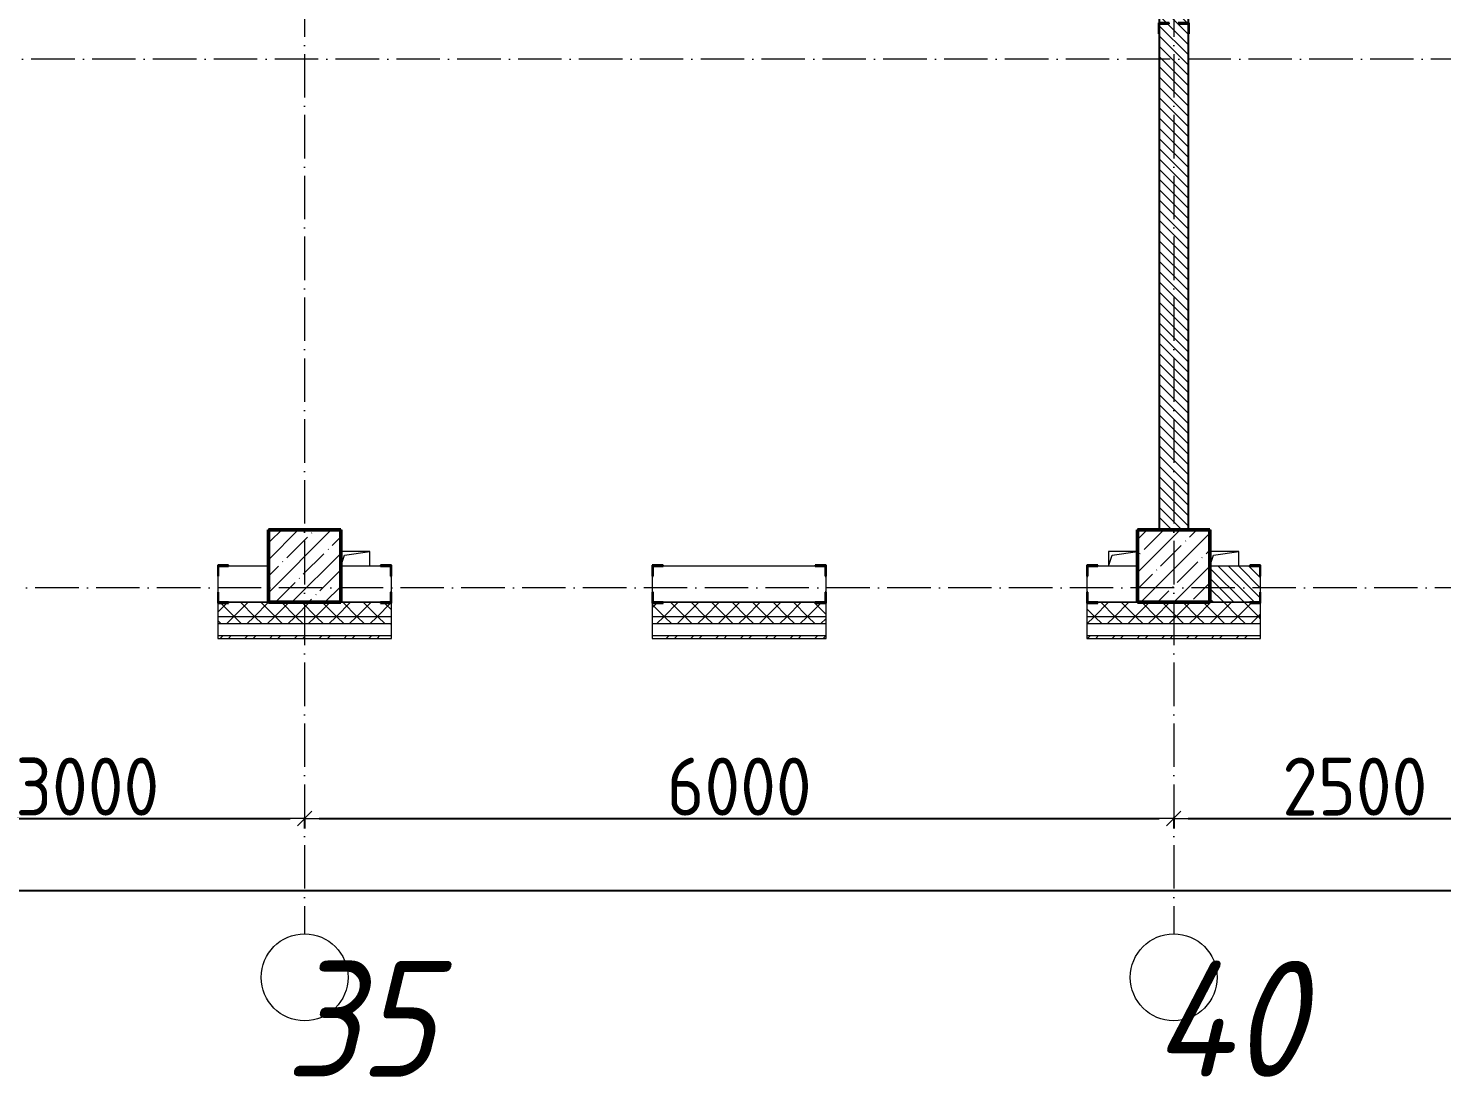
# Model space of a CAD drawing. Header units: millimetres. Extents: x -356862 to 418287, y 0 to 839748.
# Drawn here: x 189022 to 198779, y 510921 to 518159 of the extents above; entities that cross this region are included whole.
import ezdxf

# ---------------------------------------------------------------- set-up
doc = ezdxf.new("R2010")
doc.units = ezdxf.units.MM
doc.linetypes.add('50_200_ШТРИХ_1Т_ш5_п1_п1_', pattern=[700, 500, -100, 0, -100])
for name, color, linetype, lineweight in [('A-____-____-DIMS', 7, 'Continuous', 9), ('A-GENM-____-MCUT', 7, 'Continuous', 25), ('A-GENM-____-OTLN', 7, 'Continuous', 9), ('A-GENM-____-OTLN-1', 7, 'Continuous', 25), ('A-WALL-____-MCUT', 7, 'Continuous', 13), ('A-WALL-____-MCUT-1', 7, 'Continuous', 9), ('A-WALL-____-PATT-1', 7, 'Continuous', 9), ('A-WALL-FNSH-MCUT-1', 7, 'Continuous', 9), ('S-COLS-____-MCUT', 7, 'Continuous', 50), ('S-COLS-____-OTLN', 7, 'Continuous', 9), ('S-GRID-____-IDEN', 7, 'Continuous', 9), ('S-GRID-____-OTLN-1', 7, '50_200_ШТРИХ_1Т_ш5_п1_п1_', 9)]:
    doc.layers.add(name, color=color, linetype=linetype, lineweight=lineweight)
doc.styles.add('ISOCPEUR_I_9', font='isocpeui.ttf', dxfattribs={"width": 0.9, "height": 250})
doc.styles.add('СПДС', font='isocpeur.ttf', dxfattribs={"width": 0.9})
doc.dimstyles.new('Размера А3', dxfattribs={"dimtxt": 200, "dimasz": 100, "dimexe": 70, "dimexo": 100, "dimgap": 20, "dimtad": 1, "dimdec": 0, "dimrnd": 10, "dimzin": 0, "dimdsep": 46, "dimtxsty": 'СПДС', "dimblk": 'ARROWHEAD_6', "dimcen": 1, "dimclrd": 256, "dimclre": 256, "dimclrt": 256, "dimazin": 0, "dimtfac": 1, "dimtdec": 0, "dimtmove": 2, "dimatfit": 3, "dimfxl": 1, "dimtolj": 1, "dimtzin": 0, "dimarcsym": 0})
pattern_1 = [(45, (142429.06, 459015.94), (-70.71068, 70.71068), []), (135, (142429.06, 459015.94), (-70.71068, -70.71068), [])]
pattern_2 = [(135, (142429.057, 459015.94), (-35.35534, -35.35534), [])]

# ---------------------------------------------------------------- blocks, each defined once
blk = doc.blocks.new('BSC_Колонна _Прямоугольная - 500х500-V18-АР1_План отверстий 3 этажа в осях 1-64_Ю-ЯЯ')
at = {"layer": 'S-COLS-____-OTLN'}
h = blk.add_hatch(dxfattribs=at)
h.set_pattern_fill('FP_25', color=256, style=0, pattern_type=2)
h.set_pattern_definition([(45, (-54500, -55431.04), (-114.04925, 114.04925), []), (45, (-54385.95, -55431.04), (-114.04925, 114.04925), [201.613, -40.323, 3.353, -36.97])])
h.paths.add_polyline_path([(-250, -250), (250, -250), (250, 250), (-250, 250), (-250, 177.9)], flags=0)
at = {"layer": 'S-COLS-____-MCUT'}
for p, q in [((250, 250), (-250, 250)), ((-250, 250), (-250, -250)), ((250, -250), (250, 250)), ((-250, -250), (250, -250))]:
    blk.add_line(p, q, dxfattribs=at)
blk = doc.blocks.new('BSC_Колонна _Прямоугольная - 500х500-V46-АР1_План отверстий 3 этажа в осях 1-64_Ю-ЯЯ')
at = {"layer": 'S-COLS-____-OTLN'}
h = blk.add_hatch(dxfattribs=at)
h.set_pattern_fill('FP_54', color=256, style=0, pattern_type=2)
h.set_pattern_definition([(45, (-48500, -55431.04), (-114.04925, 114.04925), []), (45, (-48385.95, -55431.04), (-114.04925, 114.04925), [201.613, -40.323, 3.353, -36.97])])
h.paths.add_polyline_path([(-250, -250), (250, -250), (250, 250), (-250, 250), (-250, 177.9)], flags=0)
at = {"layer": 'S-COLS-____-MCUT'}
for p, q in [((250, 250), (-250, 250)), ((-250, 250), (-250, -250)), ((250, -250), (250, 250)), ((-250, -250), (250, -250))]:
    blk.add_line(p, q, dxfattribs=at)
blk = doc.blocks.new('Фахверк_СКБ_Уголок - 250_2700-27497298-АР1_План отверстий 3 этажа в осях 1-64_Ю-ЯЯ')
at = {"layer": 'A-GENM-____-MCUT'}
for p, q in [((200, 181), (125, 181)), ((125, 181), (125, 106)), ((125, 106), (131, 106)), ((131, 106), (131, 175)), ((131, 175), (200, 175)), ((200, 175), (200, 181)), ((131, -6), (125, -6)), ((125, -6), (125, -81)), ((125, -81), (200, -81)), ((131, -75), (131, -6)), ((200, -75), (131, -75)), ((200, -81), (200, -75))]:
    blk.add_line(p, q, dxfattribs=at)
blk = doc.blocks.new('Фахверк_СКБ_Уголок - 200_3550-28187522-АР1_План отверстий 3 этажа в осях 1-64_Ю-ЯЯ')
at = {"layer": 'A-GENM-____-MCUT'}
for p, q in [((125, 156), (50, 156)), ((50, 156), (50, 150)), ((50, 150), (119, 150)), ((119, 150), (119, 81)), ((125, 81), (125, 156)), ((119, 81), (125, 81)), ((125, 19), (119, 19)), ((119, 19), (119, -50)), ((125, -56), (125, 19)), ((119, -50), (50, -50)), ((50, -50), (50, -56)), ((50, -56), (125, -56))]:
    blk.add_line(p, q, dxfattribs=at)
blk = doc.blocks.new('AR_Отверстие прямоугольное _в плите_ - AR_Отверстие прямоугольное _в плите_-V178-АР1_План отверстий 3 этажа в осях 1-64_Ю-ЯЯ')
at = {"layer": 'A-GENM-____-OTLN'}
for p, q in [((100, 50), (-100, 50)), ((-100, -50), (-75, 25)), ((-75, 25), (100, 50)), ((100, -50), (100, 50))]:
    blk.add_line(p, q, dxfattribs=at)
blk = doc.blocks.new('AR_Отверстие прямоугольное _в плите_ - AR_Отверстие прямоугольное _в плите_-V185-АР1_План отверстий 3 этажа в осях 1-64_Ю-ЯЯ')
at = {"layer": 'A-GENM-____-OTLN'}
for p, q in [((100, 50), (-100, 50)), ((-100, 50), (-100, -50)), ((-100, -50), (-75, 25)), ((-75, 25), (100, 50))]:
    blk.add_line(p, q, dxfattribs=at)
blk = doc.blocks.new('Ось сетки - Круг_Ø6_00__ISO-2_5_0_9K_-25732049-АР1_План отверстий 3 этажа в осях 1-64_Ю-ЯЯ')
at = {"layer": 'S-GRID-____-IDEN'}
blk.add_circle((0, 0), 3, dxfattribs=at)
blk = doc.blocks.new('ARROWHEAD_6')
at = {"color": 0, "linetype": 'Continuous'}
for p, q in [((0, 0), (-1, 0)), ((-0.5, -0.5), (0.5, 0.5))]:
    blk.add_line(p, q, dxfattribs=at)
blk = doc.blocks.new('*D2576')
at = {"layer": 'A-____-____-DIMS', "lineweight": -2, "transparency": 16777216}
for p, q in [((187929.1, 512710.5), (187929.1, 512634.4)), ((188029.1, 512704.4), (190829.1, 512704.4)), ((190929.1, 512710.5), (190929.1, 512634.4))]:
    blk.add_line(p, q, dxfattribs=at)
at = {"layer": 'Defpoints', "color": 0, "transparency": 16777216}
for p in [(187929.1, 512810.5), (190929.1, 512810.5), (190929.1, 512704.4)]:
    blk.add_point(p, dxfattribs=at)
at = {"layer": 'A-____-____-DIMS', "lineweight": -2, "transparency": 16777216, "xscale": 100, "yscale": 100, "zscale": 100, "rotation": 180}
blk.add_blockref('ARROWHEAD_6', (187929.1, 512704.4), dxfattribs=at)
at = {"layer": 'A-____-____-DIMS', "lineweight": -2, "transparency": 16777216, "xscale": 100, "yscale": 100, "zscale": 100}
blk.add_blockref('ARROWHEAD_6', (190929.1, 512704.4), dxfattribs=at)
at = {"layer": 'A-____-____-DIMS', "transparency": 16777216, "insert": (189429.1, 512924.4), "char_height": 400, "attachment_point": 5, "style": 'СПДС'}
blk.add_mtext('\\A1;3000', dxfattribs=at)
blk = doc.blocks.new('*D2577')
at = {"layer": 'A-____-____-DIMS', "lineweight": -2, "transparency": 16777216}
for p, q in [((190929.1, 512710.5), (190929.1, 512634.4)), ((191029.1, 512704.4), (196829.1, 512704.4)), ((196929.1, 512710.5), (196929.1, 512634.4))]:
    blk.add_line(p, q, dxfattribs=at)
at = {"layer": 'Defpoints', "color": 0, "transparency": 16777216}
for p in [(190929.1, 512810.5), (196929.1, 512810.5), (196929.1, 512704.4)]:
    blk.add_point(p, dxfattribs=at)
at = {"layer": 'A-____-____-DIMS', "lineweight": -2, "transparency": 16777216, "xscale": 100, "yscale": 100, "zscale": 100, "rotation": 180}
blk.add_blockref('ARROWHEAD_6', (190929.1, 512704.4), dxfattribs=at)
at = {"layer": 'A-____-____-DIMS', "lineweight": -2, "transparency": 16777216, "xscale": 100, "yscale": 100, "zscale": 100}
blk.add_blockref('ARROWHEAD_6', (196929.1, 512704.4), dxfattribs=at)
at = {"layer": 'A-____-____-DIMS', "transparency": 16777216, "insert": (193929.1, 512924.4), "char_height": 400, "attachment_point": 5, "style": 'СПДС'}
blk.add_mtext('\\A1;6000', dxfattribs=at)
blk = doc.blocks.new('*D2578')
at = {"layer": 'A-____-____-DIMS', "lineweight": -2, "transparency": 16777216}
for p, q in [((196929.1, 512710.5), (196929.1, 512634.4)), ((197029.1, 512704.4), (199329.1, 512704.4)), ((199429.1, 512710.5), (199429.1, 512634.4))]:
    blk.add_line(p, q, dxfattribs=at)
at = {"layer": 'Defpoints', "color": 0, "transparency": 16777216}
for p in [(196929.1, 512810.5), (199429.1, 512810.5), (199429.1, 512704.4)]:
    blk.add_point(p, dxfattribs=at)
at = {"layer": 'A-____-____-DIMS', "lineweight": -2, "transparency": 16777216, "xscale": 100, "yscale": 100, "zscale": 100, "rotation": 180}
blk.add_blockref('ARROWHEAD_6', (196929.1, 512704.4), dxfattribs=at)
at = {"layer": 'A-____-____-DIMS', "lineweight": -2, "transparency": 16777216, "xscale": 100, "yscale": 100, "zscale": 100}
blk.add_blockref('ARROWHEAD_6', (199429.1, 512704.4), dxfattribs=at)
at = {"layer": 'A-____-____-DIMS', "transparency": 16777216, "insert": (198179.1, 512924.4), "char_height": 400, "attachment_point": 5, "style": 'СПДС'}
blk.add_mtext('\\A1;2500', dxfattribs=at)
blk = doc.blocks.new('*D2585')
at = {"layer": 'A-____-____-DIMS', "lineweight": -2, "transparency": 16777216}
for p, q in [((140079.1, 512213.7), (140079.1, 512137.6)), ((140179.1, 512207.6), (213379.1, 512207.6)), ((213479.1, 512213.7), (213479.1, 512137.6))]:
    blk.add_line(p, q, dxfattribs=at)
at = {"layer": 'Defpoints', "color": 0, "transparency": 16777216}
for p in [(140079.1, 512313.7), (213479.1, 512313.7), (213479.1, 512207.6)]:
    blk.add_point(p, dxfattribs=at)
at = {"layer": 'A-____-____-DIMS', "lineweight": -2, "transparency": 16777216, "xscale": 100, "yscale": 100, "zscale": 100, "rotation": 180}
blk.add_blockref('ARROWHEAD_6', (140079.1, 512207.6), dxfattribs=at)
at = {"layer": 'A-____-____-DIMS', "lineweight": -2, "transparency": 16777216, "xscale": 100, "yscale": 100, "zscale": 100}
blk.add_blockref('ARROWHEAD_6', (213479.1, 512207.6), dxfattribs=at)
at = {"layer": 'A-____-____-DIMS', "transparency": 16777216, "insert": (176779.1, 512427.6), "char_height": 400, "attachment_point": 5, "style": 'СПДС'}
blk.add_mtext('\\A1;73400', dxfattribs=at)

msp = doc.modelspace()

# ---------------------------------------------------------------- hatches: boundary and pattern name
at = {"layer": 'A-WALL-____-PATT-1'}
h = msp.add_hatch(dxfattribs=at)
h.set_pattern_fill('FP_9', color=256, style=0, pattern_type=2)
h.set_pattern_definition(pattern_2)
h.paths.add_polyline_path([(197029.0567, 514696.983), (197029.0567, 518190.983), (196960.0567, 518190.983), (196960.0567, 518196.983), (197029.0567, 518196.983), (197029.0567, 521696.983), (196829.0567, 521696.983), (196829.0567, 518196.983), (196898.0567, 518196.983), (196898.0567, 518190.983), (196829.0567, 518190.983), (196829.0567, 514696.983)], flags=0)
h = msp.add_hatch(dxfattribs=at)
h.set_pattern_fill('FP_9', color=256, style=0, pattern_type=2)
h.set_pattern_definition(pattern_2)
h.paths.add_polyline_path([(197179.0567, 514196.983), (197523.0567, 514196.983), (197523.0567, 514265.983), (197529.0567, 514265.983), (197529.0567, 514377.983), (197523.0567, 514377.983), (197523.0567, 514446.983), (197179.0567, 514446.983)], flags=0)
h.paths.add_polyline_path([(199679.0567, 514196.983), (199679.0567, 514446.983), (199335.0567, 514446.983), (199335.0567, 514377.983), (199329.0567, 514377.983), (199329.0567, 514265.983), (199335.0567, 514265.983), (199335.0567, 514196.983), (199404.0567, 514196.983)], flags=0)
h = msp.add_hatch(dxfattribs=at)
h.set_pattern_fill('FP_4', color=256, style=0, pattern_type=2)
h.set_pattern_definition(pattern_1)
h.paths.add_polyline_path([(216648.5309, 514096.983), (216729.0567, 514096.983), (216729.0567, 514196.983), (210379.0567, 514196.983), (210379.0567, 514096.983), (213113.6023, 514096.983)], flags=0)
h.paths.add_polyline_path([(206043.7451, 514096.983), (206429.0567, 514096.983), (206429.0567, 514190.983), (206354.0567, 514190.983), (206354.0567, 514196.983), (205404.0567, 514196.983), (205404.0567, 514190.983), (205329.0567, 514190.983), (205329.0567, 514096.983), (205679.0567, 514096.983)], flags=0)
h.paths.add_polyline_path([(207811.2094, 514096.983), (209379.0567, 514096.983), (209379.0567, 514196.983), (207504.0567, 514196.983), (207504.0567, 514190.983), (207429.0567, 514190.983), (207429.0567, 514096.983)], flags=0)
h.paths.add_polyline_path([(202404.0567, 514096.983), (203529.0567, 514096.983), (203529.0567, 514190.983), (203454.0567, 514190.983), (203454.0567, 514196.983), (202404.0567, 514196.983), (202404.0567, 514190.983), (202329.0567, 514190.983), (202329.0567, 514096.983), (202335.0567, 514096.983)], flags=0)
h.paths.add_polyline_path([(200529.0567, 514096.983), (200529.0567, 514190.983), (200454.0567, 514190.983), (200454.0567, 514196.983), (199404.0567, 514196.983), (199404.0567, 514190.983), (199329.0567, 514190.983), (199329.0567, 514096.983), (199857.6201, 514096.983)], flags=0)
h.paths.add_polyline_path([(196404.0567, 514096.983), (197529.0567, 514096.983), (197529.0567, 514190.983), (197454.0567, 514190.983), (197454.0567, 514196.983), (196404.0567, 514196.983), (196404.0567, 514190.983), (196329.0567, 514190.983), (196329.0567, 514096.983)], flags=0)
h.paths.add_polyline_path([(194454.0567, 514096.983), (194529.0567, 514096.983), (194529.0567, 514190.983), (194454.0567, 514190.983), (194454.0567, 514196.983), (193404.0567, 514196.983), (193404.0567, 514190.983), (193329.0567, 514190.983), (193329.0567, 514096.983), (193671.4951, 514096.983)], flags=0)
h.paths.add_polyline_path([(190679.0567, 514096.983), (191529.0567, 514096.983), (191529.0567, 514190.983), (191454.0567, 514190.983), (191454.0567, 514196.983), (190404.0567, 514196.983), (190404.0567, 514190.983), (190329.0567, 514190.983), (190329.0567, 514096.983), (190404.0567, 514096.983)], flags=0)
h.paths.add_polyline_path([(188369.1023, 514096.983), (188529.0567, 514096.983), (188529.0567, 514190.983), (188454.0567, 514190.983), (188454.0567, 514196.983), (186854.0567, 514196.983), (186854.0567, 514190.983), (186779.0567, 514190.983), (186779.0567, 514096.983), (187485.3701, 514096.983)], flags=0)
h.paths.add_polyline_path([(184834.1737, 514096.983), (184979.0567, 514096.983), (184979.0567, 514190.983), (184904.0567, 514190.983), (184904.0567, 514196.983), (183854.0567, 514196.983), (183854.0567, 514190.983), (183779.0567, 514190.983), (183779.0567, 514096.983)], flags=0)
h.paths.add_polyline_path([(181979.0567, 514096.983), (181979.0567, 514190.983), (181904.0567, 514190.983), (181904.0567, 514196.983), (180854.0567, 514196.983), (180854.0567, 514190.983), (180779.0567, 514190.983), (180779.0567, 514096.983), (181299.2451, 514096.983)], flags=0)
h.paths.add_polyline_path([(178648.0487, 514096.983), (178979.0567, 514096.983), (178979.0567, 514190.983), (178904.0567, 514190.983), (178904.0567, 514196.983), (177854.0567, 514196.983), (177854.0567, 514190.983), (177779.0567, 514190.983), (177779.0567, 514096.983), (178206.1826, 514096.983)], flags=0)
h.paths.add_polyline_path([(174854.0567, 514096.983), (175979.0567, 514096.983), (175979.0567, 514190.983), (175904.0567, 514190.983), (175904.0567, 514196.983), (174854.0567, 514196.983), (174854.0567, 514190.983), (174779.0567, 514190.983), (174779.0567, 514096.983), (174785.0567, 514096.983)], flags=0)
h.paths.add_polyline_path([(171779.0567, 514096.983), (172979.0567, 514096.983), (172979.0567, 514190.983), (172904.0567, 514190.983), (172904.0567, 514196.983), (171854.0567, 514196.983), (171854.0567, 514190.983), (171779.0567, 514190.983)], flags=0)
h.paths.add_polyline_path([(169979.0567, 514096.983), (169979.0567, 514190.983), (169904.0567, 514190.983), (169904.0567, 514196.983), (168854.0567, 514196.983), (168854.0567, 514190.983), (168779.0567, 514190.983), (168779.0567, 514096.983), (169810.7272, 514096.983)], flags=0)
h.paths.add_polyline_path([(165854.0567, 514096.983), (166979.0567, 514096.983), (166979.0567, 514190.983), (166904.0567, 514190.983), (166904.0567, 514196.983), (165854.0567, 514196.983), (165854.0567, 514190.983), (165779.0567, 514190.983), (165779.0567, 514096.983), (165785.0567, 514096.983)], flags=0)
h.paths.add_polyline_path([(163979.0567, 514096.983), (163979.0567, 514190.983), (163904.0567, 514190.983), (163904.0567, 514196.983), (162854.0567, 514196.983), (162854.0567, 514190.983), (162779.0567, 514190.983), (162779.0567, 514096.983), (163904.0567, 514096.983)], flags=0)
h.paths.add_polyline_path([(160629.0567, 514096.983), (160979.0567, 514096.983), (160979.0567, 514190.983), (160904.0567, 514190.983), (160904.0567, 514196.983), (159854.0567, 514196.983), (159854.0567, 514190.983), (159779.0567, 514190.983), (159779.0567, 514096.983), (160129.0567, 514096.983)], flags=0)
h.paths.add_polyline_path([(158779.0567, 514096.983), (158779.0567, 514190.983), (158704.0567, 514190.983), (158704.0567, 514196.983), (148979.0567, 514196.983), (148979.0567, 514096.983), (158322.2094, 514096.983)], flags=0)
h.paths.add_polyline_path([(147979.0567, 514096.983), (147979.0567, 514196.983), (139979.0567, 514196.983), (139979.0567, 514096.983), (145949.9594, 514096.983)], flags=0)
h = msp.add_hatch(dxfattribs=at)
h.set_pattern_fill('FP_4', color=256, style=0, pattern_type=2)
h.set_pattern_definition(pattern_1)
h.paths.add_polyline_path([(216729.0567, 514046.983), (216729.0567, 514096.983), (210379.0567, 514096.983), (210379.0567, 514046.983), (216648.5309, 514046.983)], flags=0)
h.paths.add_polyline_path([(209379.0567, 514046.983), (209379.0567, 514096.983), (207429.0567, 514096.983), (207429.0567, 514046.983), (207811.2094, 514046.983)], flags=0)
h.paths.add_polyline_path([(203529.0567, 514046.983), (203529.0567, 514096.983), (202329.0567, 514096.983), (202329.0567, 514046.983), (202508.8166, 514046.983)], flags=0)
h.paths.add_polyline_path([(206043.7451, 514046.983), (206429.0567, 514046.983), (206429.0567, 514096.983), (205329.0567, 514096.983), (205329.0567, 514046.983)], flags=0)
h.paths.add_polyline_path([(199857.6201, 514046.983), (200529.0567, 514046.983), (200529.0567, 514096.983), (199329.0567, 514096.983), (199329.0567, 514046.983)], flags=0)
h.paths.add_polyline_path([(197529.0567, 514046.983), (197529.0567, 514096.983), (196329.0567, 514096.983), (196329.0567, 514046.983), (197206.4237, 514046.983)], flags=0)
h.paths.add_polyline_path([(194529.0567, 514046.983), (194529.0567, 514096.983), (193329.0567, 514096.983), (193329.0567, 514046.983), (193671.4951, 514046.983)], flags=0)
h.paths.add_polyline_path([(191529.0567, 514046.983), (191529.0567, 514096.983), (190329.0567, 514096.983), (190329.0567, 514046.983), (191020.2987, 514046.983)], flags=0)
h.paths.add_polyline_path([(188529.0567, 514046.983), (188529.0567, 514096.983), (186779.0567, 514096.983), (186779.0567, 514046.983), (188369.1023, 514046.983)], flags=0)
h.paths.add_polyline_path([(184979.0567, 514046.983), (184979.0567, 514096.983), (183779.0567, 514096.983), (183779.0567, 514046.983), (184834.1737, 514046.983)], flags=0)
h.paths.add_polyline_path([(181979.0567, 514046.983), (181979.0567, 514096.983), (180779.0567, 514096.983), (180779.0567, 514046.983), (181299.2451, 514046.983)], flags=0)
h.paths.add_polyline_path([(178979.0567, 514046.983), (178979.0567, 514096.983), (177779.0567, 514096.983), (177779.0567, 514046.983), (178648.0487, 514046.983)], flags=0)
h.paths.add_polyline_path([(174779.0567, 514046.983), (175979.0567, 514046.983), (175979.0567, 514096.983), (174779.0567, 514096.983)], flags=0)
h.paths.add_polyline_path([(172461.9237, 514046.983), (172979.0567, 514046.983), (172979.0567, 514096.983), (171779.0567, 514096.983), (171779.0567, 514046.983)], flags=0)
h.paths.add_polyline_path([(169810.7272, 514046.983), (169979.0567, 514046.983), (169979.0567, 514096.983), (168779.0567, 514096.983), (168779.0567, 514046.983), (168926.9951, 514046.983)], flags=0)
h.paths.add_polyline_path([(166979.0567, 514046.983), (166979.0567, 514096.983), (165779.0567, 514096.983), (165779.0567, 514046.983), (166275.7987, 514046.983)], flags=0)
h.paths.add_polyline_path([(163624.6022, 514046.983), (163979.0567, 514046.983), (163979.0567, 514096.983), (162779.0567, 514096.983), (162779.0567, 514046.983)], flags=0)
h.paths.add_polyline_path([(160973.4058, 514046.983), (160979.0567, 514046.983), (160979.0567, 514096.983), (159779.0567, 514096.983), (159779.0567, 514046.983), (160089.6737, 514046.983)], flags=0)
h.paths.add_polyline_path([(158322.2094, 514046.983), (158779.0567, 514046.983), (158779.0567, 514096.983), (148979.0567, 514096.983), (148979.0567, 514046.983), (156554.7451, 514046.983)], flags=0)
h.paths.add_polyline_path([(147979.0567, 514046.983), (147979.0567, 514096.983), (139879.0567, 514096.983), (139879.0567, 514046.983), (145949.9594, 514046.983)], flags=0)
h = msp.add_hatch(dxfattribs=at)
h.set_pattern_fill('FP_6', color=256, style=0, pattern_type=2)
h.set_pattern_definition([(45, (142429.06, 459015.94), (-85.53659, 85.53659), []), (45, (142486.08, 459015.94), (-85.53659, 85.53659), [])])
h.paths.add_polyline_path([(202508.8166, 513946.983), (202949.0567, 513946.983), (202949.0567, 513966.983), (202329.0567, 513966.983), (202329.0567, 513946.983)], flags=0)
h.paths.add_polyline_path([(200529.0567, 513946.983), (200529.0567, 513966.983), (199329.0567, 513966.983), (199329.0567, 513946.983), (199857.6201, 513946.983)], flags=0)
h.paths.add_polyline_path([(196329.0567, 513946.983), (197529.0567, 513946.983), (197529.0567, 513966.983), (196329.0567, 513966.983)], flags=0)
h.paths.add_polyline_path([(194529.0567, 513946.983), (194529.0567, 513966.983), (193329.0567, 513966.983), (193329.0567, 513946.983), (193671.4951, 513946.983)], flags=0)
h.paths.add_polyline_path([(191020.2987, 513946.983), (191529.0567, 513946.983), (191529.0567, 513966.983), (190329.0567, 513966.983), (190329.0567, 513946.983)], flags=0)
h.paths.add_polyline_path([(188529.0567, 513946.983), (188529.0567, 513966.983), (187664.0567, 513966.983), (187664.0567, 513946.983), (188369.1023, 513946.983)], flags=0)

# ---------------------------------------------------------------- linework, layer by layer
for points in [[(197029.0567, 521696.983), (197029.0567, 514696.983)], [(196829.0567, 519446.983), (196829.0567, 514696.983)], [(190679.0567, 514446.983), (190679.0567, 514696.983), (191179.0567, 514696.983), (191179.0567, 514446.983)], [(196829.0567, 514696.983), (196679.0567, 514696.983), (196679.0567, 514446.983)], [(197029.0567, 514696.983), (197179.0567, 514696.983), (197179.0567, 514446.983)]]:
    msp.add_lwpolyline(points)
at = {"layer": 'A-WALL-____-MCUT'}
for p, q in [((196829.0567, 518121.983), (196829.0567, 514696.983)), ((197029.0567, 514696.983), (197029.0567, 518121.983)), ((190679.0567, 514446.983), (190404.0567, 514446.983)), ((191454.0567, 514446.983), (191179.0567, 514446.983)), ((194454.0567, 514446.983), (193404.0567, 514446.983)), ((196679.0567, 514446.983), (196404.0567, 514446.983)), ((197454.0567, 514446.983), (197179.0567, 514446.983)), ((190329.0567, 514377.983), (190329.0567, 514265.983)), ((191529.0567, 514265.983), (191529.0567, 514377.983)), ((193329.0567, 514377.983), (193329.0567, 514265.983)), ((194529.0567, 514265.983), (194529.0567, 514377.983)), ((196329.0567, 514377.983), (196329.0567, 514265.983)), ((197529.0567, 514265.983), (197529.0567, 514377.983)), ((190329.0567, 514190.983), (190329.0567, 513966.983)), ((191529.0567, 513966.983), (191529.0567, 514190.983)), ((193329.0567, 514190.983), (193329.0567, 513966.983)), ((194529.0567, 513966.983), (194529.0567, 514190.983)), ((196329.0567, 514190.983), (196329.0567, 513966.983)), ((197529.0567, 513966.983), (197529.0567, 514190.983)), ((190329.0567, 513966.983), (191529.0567, 513966.983)), ((193329.0567, 513966.983), (194529.0567, 513966.983)), ((196329.0567, 513966.983), (197529.0567, 513966.983))]:
    msp.add_line(p, q, dxfattribs=at)
at = {"layer": 'A-WALL-____-MCUT-1'}
for p, q in [((190679.0567, 514196.983), (190404.0567, 514196.983)), ((190404.0567, 514196.983), (190679.0567, 514196.983)), ((191454.0567, 514196.983), (191179.0567, 514196.983)), ((191179.0567, 514196.983), (191454.0567, 514196.983)), ((194454.0567, 514196.983), (193404.0567, 514196.983)), ((193404.0567, 514196.983), (194454.0567, 514196.983)), ((196679.0567, 514196.983), (196404.0567, 514196.983)), ((196404.0567, 514196.983), (196679.0567, 514196.983)), ((197454.0567, 514196.983), (197179.0567, 514196.983)), ((197179.0567, 514196.983), (197454.0567, 514196.983)), ((191529.0567, 514096.983), (190329.0567, 514096.983)), ((191529.0567, 514046.983), (190329.0567, 514046.983)), ((194529.0567, 514096.983), (193329.0567, 514096.983)), ((194529.0567, 514046.983), (193329.0567, 514046.983)), ((197529.0567, 514096.983), (196329.0567, 514096.983)), ((197529.0567, 514046.983), (196329.0567, 514046.983))]:
    msp.add_line(p, q, dxfattribs=at)
at = {"layer": 'A-WALL-FNSH-MCUT-1'}
for p, q in [((190329.0567, 513966.983), (190329.0567, 513946.983)), ((190329.0567, 513946.983), (191529.0567, 513946.983)), ((191529.0567, 513946.983), (191529.0567, 513966.983)), ((193329.0567, 513966.983), (193329.0567, 513966.983)), ((193329.0567, 513966.983), (193329.0567, 513946.983)), ((193329.0567, 513946.983), (194529.0567, 513946.983)), ((194529.0567, 513946.983), (194529.0567, 513966.983)), ((196329.0567, 513966.983), (196329.0567, 513966.983)), ((196329.0567, 513966.983), (196329.0567, 513946.983)), ((196329.0567, 513946.983), (197529.0567, 513946.983)), ((197529.0567, 513946.983), (197529.0567, 513966.983))]:
    msp.add_line(p, q, dxfattribs=at)
at = {"layer": 'S-GRID-____-OTLN-1', "color": 251, "ltscale": 0.6, "true_color": 0x636466}
for p, q in [((190929.0567, 549908.7924), (190929.0567, 511907.5288)), ((196929.0567, 549908.7924), (196929.0567, 511907.5288)), ((217909.0972, 517946.983), (137760.2865, 517946.983)), ((246503.4633, 514296.983), (137760.2865, 514296.983))]:
    msp.add_line(p, q, dxfattribs=at)

# ---------------------------------------------------------------- block references
at = {"layer": 'A-GENM-____-OTLN'}
for name, p in [('AR_Отверстие прямоугольное _в плите_ - AR_Отверстие прямоугольное _в плите_-V178-АР1_План отверстий 3 этажа в осях 1-64_Ю-ЯЯ', (191279.0567, 514496.983)), ('AR_Отверстие прямоугольное _в плите_ - AR_Отверстие прямоугольное _в плите_-V185-АР1_План отверстий 3 этажа в осях 1-64_Ю-ЯЯ', (196579.0567, 514496.983)), ('AR_Отверстие прямоугольное _в плите_ - AR_Отверстие прямоугольное _в плите_-V178-АР1_План отверстий 3 этажа в осях 1-64_Ю-ЯЯ', (197279.0567, 514496.983))]:
    msp.add_blockref(name, p, dxfattribs=at)
at = {"layer": 'A-GENM-____-OTLN-1'}
for name, p, rotation in [('Фахверк_СКБ_Уголок - 200_3550-28187522-АР1_План отверстий 3 этажа в осях 1-64_Ю-ЯЯ', (196979.0567, 518071.983), 90.00000000000006), ('Фахверк_СКБ_Уголок - 250_2700-27497298-АР1_План отверстий 3 этажа в осях 1-64_Ю-ЯЯ', (191654.0567, 514371.983), 180), ('Фахверк_СКБ_Уголок - 250_2700-27497298-АР1_План отверстий 3 этажа в осях 1-64_Ю-ЯЯ', (194654.0567, 514371.983), 180), ('Фахверк_СКБ_Уголок - 250_2700-27497298-АР1_План отверстий 3 этажа в осях 1-64_Ю-ЯЯ', (197654.0567, 514371.983), 180)]:
    msp.add_blockref(name, p, dxfattribs=dict(at, rotation=rotation))
for p in [(190204.0567, 514271.983), (193204.0567, 514271.983), (196204.0567, 514271.983)]:
    msp.add_blockref('Фахверк_СКБ_Уголок - 250_2700-27497298-АР1_План отверстий 3 этажа в осях 1-64_Ю-ЯЯ', p, dxfattribs=at)
at = {"layer": 'S-COLS-____-OTLN'}
for name, p in [('BSC_Колонна _Прямоугольная - 500х500-V46-АР1_План отверстий 3 этажа в осях 1-64_Ю-ЯЯ', (190929.0567, 514446.983)), ('BSC_Колонна _Прямоугольная - 500х500-V18-АР1_План отверстий 3 этажа в осях 1-64_Ю-ЯЯ', (196929.0567, 514446.983))]:
    msp.add_blockref(name, p, dxfattribs=at)
at = {"layer": 'S-GRID-____-IDEN', "xscale": 99.99999999999993, "yscale": 99.99999999999993, "zscale": 99.99999999999993, "rotation": 180}
for p in [(190929.0567, 511607.5288), (196929.0567, 511607.5288)]:
    msp.add_blockref('Ось сетки - Круг_Ø6_00__ISO-2_5_0_9K_-25732049-АР1_План отверстий 3 этажа в осях 1-64_Ю-ЯЯ', p, dxfattribs=at)

# ---------------------------------------------------------------- texts
at = {"layer": 'S-GRID-____-IDEN', "char_height": 800, "attachment_point": 1, "style": 'ISOCPEUR_I_9'}
for s, insert, width in [('35', (190794.685, 511721.4625), 404.0505), ('40', (196785.685, 511721.4625), 425.696062)]:
    msp.add_mtext(s, dxfattribs=dict(at, insert=insert, width=width))

# ---------------------------------------------------------------- dimensions: what is measured, and where the dimension line sits
at = {"layer": 'A-____-____-DIMS'}
for base, p1, p2, picture, middle in [((190929.0567, 512704.4081), (187929.0567, 512810.4741), (190929.0567, 512810.4741), '*D2576', (189429.0567, 512924.4081)), ((196929.0567, 512704.4081), (190929.0567, 512810.4741), (196929.0567, 512810.4741), '*D2577', (193929.0567, 512924.4081)), ((199429.0567, 512704.4081), (196929.0567, 512810.4741), (199429.0567, 512810.4741), '*D2578', (198179.0567, 512924.4081)), ((213479.0567, 512207.6078), (140079.0567, 512313.6738), (213479.0567, 512313.6738), '*D2585', (176779.0567, 512427.6078))]:
    dim = msp.add_linear_dim(base=base, p1=p1, p2=p2, dimstyle='Размера А3', override={"dimtxt": 400}, dxfattribs=at)
    dim.commit()
    dim.dimension.update_dxf_attribs({"geometry": picture, "text_midpoint": middle})

doc.saveas('drawing.dxf')
